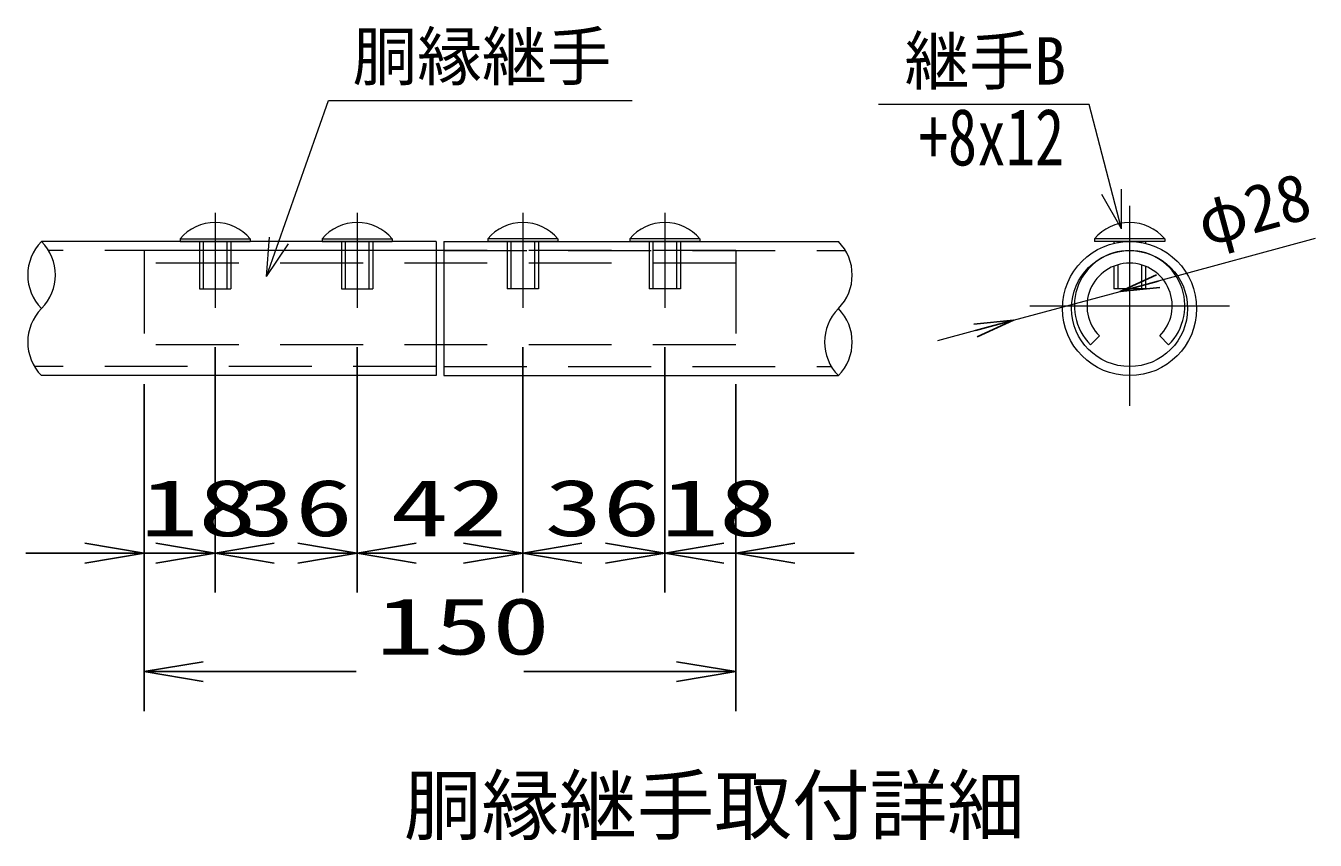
# Model space of a CAD drawing. Units: millimetres, scale not verified. Extents: x -4200 to 4200, y -2970 to 2970.
# Drawn here: x 1284 to 2592, y -1246 to -421 of the extents above; entities that cross this region are included whole.
import ezdxf
from ezdxf.enums import TextEntityAlignment as Align

# ---------------------------------------------------------------- set-up
doc = ezdxf.new("R2010")
doc.units = ezdxf.units.MM
doc.header["$LTSCALE"] = 10
doc.linetypes.add('USER2', pattern=[50.5, 30, -9, 2.5, -9])
doc.linetypes.add('USER3', pattern=[12.6, 8.4, -4.2])
for name, color, linetype, lineweight in [('0-4_D-STR-DIM', 7, 'Continuous', 13), ('0-A_D-STR-TXT', 7, 'Continuous', 13), ('0-D_3', 3, 'Continuous', 13), ('0-E_26', 2, 'USER2', 13), ('0-F_1', 1, 'Continuous', 9), ('1-0_27', 7, 'Continuous', 13), ('1-1_28', 7, 'Continuous', 13)]:
    doc.layers.add(name, color=color, linetype=linetype, lineweight=lineweight)
doc.layers.add('0-5_0', color=7, linetype='Continuous')
doc.layers.add('1-5_24', color=7, linetype='Continuous')
doc.styles.add('ＭＳ ゴシック', font='')
doc.styles.get('ＭＳ ゴシック').set_extended_font_data('MS Gothic')

# ---------------------------------------------------------------- blocks, each defined once
blk = doc.blocks.new('_Open')
at = {"layer": '0-5_0'}
blk.add_line((-10, 1.667), (0, 0), dxfattribs=at)
blk.add_lwpolyline([(-10, -1.667), (0, 0), (-10, 0)], dxfattribs=at)

msp = doc.modelspace()

# ---------------------------------------------------------------- linework, layer by layer
at = {"layer": '0-4_D-STR-DIM'}
for p, q in [((2591.88, -636.33), (2432.69, -679.34)), ((2285.96, -719), (2394.08, -689.78)), ((2247.34, -729.43), (2208.73, -739.87))]:
    msp.add_line(p, q, dxfattribs=at)
at = {"layer": '0-D_3'}
for p, q in [((1440.75, -636.41), (1511.95, -636.41)), ((1440.75, -636.41), (1440.75, -639.19)), ((1440.75, -639.19), (1511.95, -639.19)), ((1511.95, -636.41), (1511.95, -639.19)), ((1584.75, -636.41), (1655.95, -636.41)), ((1584.75, -636.41), (1584.75, -639.19)), ((1584.75, -639.19), (1655.95, -639.19)), ((1655.95, -636.41), (1655.95, -639.19)), ((1823.95, -636.41), (1752.75, -636.41)), ((1752.75, -636.41), (1752.75, -639.19)), ((1823.95, -639.19), (1752.75, -639.19)), ((1823.95, -636.41), (1823.95, -639.19)), ((1967.95, -636.41), (1896.75, -636.41)), ((1896.75, -636.41), (1896.75, -639.19)), ((1967.95, -639.19), (1896.75, -639.19)), ((1967.95, -636.41), (1967.95, -639.19)), ((2439.26, -636.41), (2368.06, -636.41)), ((2368.06, -636.41), (2368.06, -639.19)), ((2439.26, -639.19), (2368.06, -639.19)), ((2387.66, -639.19), (2387.66, -641.1)), ((2391.66, -639.19), (2391.66, -640.26)), ((2415.66, -639.19), (2415.66, -640.26)), ((2419.66, -639.19), (2419.66, -641.1)), ((2439.26, -636.41), (2439.26, -639.19)), ((2387.66, -664.26), (2387.66, -687.19)), ((2391.66, -662.89), (2391.66, -687.19)), ((2415.66, -662.89), (2415.66, -687.19)), ((2419.66, -664.26), (2419.66, -687.19)), ((2419.66, -687.19), (2387.66, -687.19)), ((2373.11, -734.94), (2364.06, -743.99)), ((2434.21, -734.94), (2443.26, -743.99))]:
    msp.add_line(p, q, dxfattribs=at)
at = {"layer": '0-D_3', "linetype": 'USER3'}
for p, q in [((1460.35, -639.19), (1460.35, -687.19)), ((1464.35, -639.19), (1464.35, -687.19)), ((1488.35, -639.19), (1488.35, -687.19)), ((1492.35, -639.19), (1492.35, -687.19)), ((1604.35, -639.19), (1604.35, -687.19)), ((1608.35, -639.19), (1608.35, -687.19)), ((1632.35, -639.19), (1632.35, -687.19)), ((1636.35, -639.19), (1636.35, -687.19)), ((1772.35, -639.19), (1772.35, -687.19)), ((1776.35, -639.19), (1776.35, -687.19)), ((1800.35, -639.19), (1800.35, -687.19)), ((1804.35, -639.19), (1804.35, -687.19)), ((1916.35, -639.19), (1916.35, -687.19)), ((1920.35, -639.19), (1920.35, -687.19)), ((1944.35, -639.19), (1944.35, -687.19)), ((1948.35, -639.19), (1948.35, -687.19)), ((1404.35, -648.39), (1404.35, -743.99)), ((2004.35, -648.39), (1404.35, -648.39)), ((2004.35, -648.39), (2004.35, -743.99)), ((2004.35, -661.19), (1404.35, -661.19)), ((1460.35, -687.19), (1492.35, -687.19)), ((1604.35, -687.19), (1636.35, -687.19)), ((1804.35, -687.19), (1772.35, -687.19)), ((1948.35, -687.19), (1916.35, -687.19)), ((2004.35, -743.99), (1404.35, -743.99))]:
    msp.add_line(p, q, dxfattribs=at)
at = {"layer": '0-D_3'}
for centre, radius, start, end in [((1476.35, -666.79), 46.8, 40.47549, 139.52451), ((1620.35, -666.79), 46.8, 40.47549, 139.52451), ((1788.35, -666.79), 46.8, 40.47549, 139.52451), ((1932.35, -666.79), 46.8, 40.47549, 139.52451), ((2403.66, -666.79), 46.8, 40.47549, 139.52451), ((2403.66, -704.39), 56, 315, 225), ((2403.66, -704.39), 43.2, 315, 225)]:
    msp.add_arc(centre, radius, start, end, dxfattribs=at)
at = {"layer": '0-E_26'}
for p, q in [((1476.35, -610.05), (1476.35, -706.48)), ((1620.35, -610.05), (1620.35, -706.48)), ((1788.35, -610.05), (1788.35, -706.48)), ((1932.35, -610.05), (1932.35, -706.48)), ((2403.66, -603.13), (2403.66, -805.65)), ((2302.4, -704.39), (2504.92, -704.39))]:
    msp.add_line(p, q, dxfattribs=at)
at = {"layer": '0-F_1'}
for p, q in [((1700.35, -639.19), (1300.35, -639.19)), ((1700.35, -639.19), (1700.35, -775.19)), ((1708.35, -639.19), (1708.35, -775.19)), ((1708.35, -639.19), (2108.35, -639.19)), ((1700.35, -775.19), (1300.35, -775.19)), ((1708.35, -775.19), (2108.35, -775.19))]:
    msp.add_line(p, q, dxfattribs=at)
at = {"layer": '0-F_1', "linetype": 'USER3'}
for p, q in [((1700.35, -648.39), (1307.51, -648.39)), ((1708.35, -648.39), (2115.51, -648.39)), ((1700.35, -765.99), (1293.19, -765.99)), ((1708.35, -765.99), (2101.19, -765.99))]:
    msp.add_line(p, q, dxfattribs=at)
at = {"layer": '0-F_1'}
for radius in [68, 58.8]:
    msp.add_circle((2403.66, -707.19), radius, dxfattribs=at)
at = {"layer": '1-0_27', "lineweight": 25}
for p, q in [((1476.35, -746.48), (1476.35, -995.19)), ((1476.35, -746.48), (1476.35, -995.19)), ((1620.35, -746.48), (1620.35, -995.19)), ((1620.35, -746.48), (1620.35, -995.19)), ((1788.35, -746.48), (1788.35, -995.19)), ((1788.35, -746.48), (1788.35, -995.19)), ((1932.35, -746.48), (1932.35, -995.19)), ((1932.35, -746.48), (1932.35, -995.19)), ((1404.35, -783.99), (1404.35, -995.19)), ((1404.35, -783.99), (1404.35, -1115.19)), ((2004.35, -783.99), (2004.35, -995.19)), ((2004.35, -783.99), (2004.35, -1115.19)), ((1344.35, -955.19), (1284.35, -955.19)), ((1416.35, -955.19), (1356.35, -955.19)), ((1476.35, -955.19), (1404.35, -955.19)), ((1620.35, -955.19), (1476.35, -955.19)), ((1560.35, -955.19), (1500.35, -955.19)), ((1536.35, -955.19), (1596.35, -955.19)), ((1788.35, -955.19), (1620.35, -955.19)), ((1728.35, -955.19), (1668.35, -955.19)), ((1680.35, -955.19), (1740.35, -955.19)), ((1932.35, -955.19), (1788.35, -955.19)), ((1872.35, -955.19), (1812.35, -955.19)), ((1848.35, -955.19), (1908.35, -955.19)), ((2004.35, -955.19), (1932.35, -955.19)), ((1992.35, -955.19), (2052.35, -955.19)), ((2064.35, -955.19), (2124.35, -955.19)), ((1464.35, -1075.19), (1619.35, -1075.19)), ((1944.35, -1075.19), (1789.35, -1075.19))]:
    msp.add_line(p, q, dxfattribs=at)
at = {"layer": '1-0_27'}
for centre, start, end in [((1334.57, -673.19), 135.18146, 224.81854), ((1266.13, -673.19), 315.18146, 44.81854), ((2074.13, -673.19), 315.18146, 44.81854), ((1334.57, -741.19), 135.18146, 224.81854), ((2142.57, -741.19), 135.18146, 224.81854), ((2074.13, -741.19), 315.18146, 44.81854)]:
    msp.add_arc(centre, 48.24, start, end, dxfattribs=at)
at = {"layer": '1-1_28'}
for p, q in [((2395.31, -626.21), (2395.61, -586.21)), ((2395.31, -626.21), (2375.57, -591.42)), ((1528.29, -674.55), (1531.39, -634.67)), ((1528.29, -674.55), (1550.91, -641.57))]:
    msp.add_line(p, q, dxfattribs=at)
for points in [[(1528.29, -674.55), (1591.22, -496.27), (1899.25, -496.27)], [(2395.31, -626.21), (2362.53, -500.15), (2149.17, -500.15)]]:
    msp.add_lwpolyline(points, dxfattribs=at)

# ---------------------------------------------------------------- block references
at = {"layer": '0-4_D-STR-DIM', "xscale": 4, "yscale": 4}
for p, rotation in [((2394.08, -689.78), 195.12217), ((2285.96, -719), 15.12217)]:
    msp.add_blockref('_Open', p, dxfattribs=dict(at, rotation=rotation))
at = {"layer": '1-0_27', "xscale": 6, "yscale": 6}
for p in [(1404.35, -955.19), (1476.35, -955.19), (1620.35, -955.19), (1788.35, -955.19), (1932.35, -955.19), (2004.35, -1075.19)]:
    msp.add_blockref('_Open', p, dxfattribs=at)
at = {"layer": '1-0_27', "xscale": 6, "yscale": 6, "rotation": 180}
for p in [(1476.35, -955.19), (1620.35, -955.19), (1788.35, -955.19), (1932.35, -955.19), (2004.35, -955.19), (1404.35, -1075.19)]:
    msp.add_blockref('_Open', p, dxfattribs=at)

# ---------------------------------------------------------------- texts
at = {"layer": '0-4_D-STR-DIM', "style": 'ＭＳ ゴシック'}
msp.add_text('φ28', height=48.09, rotation=15.122, dxfattribs=at).set_placement((2483.76, -658.55), align=Align.BOTTOM_LEFT)
at = {"layer": '0-A_D-STR-TXT', "style": 'ＭＳ ゴシック'}
for s, p in [('胴縁継手', (1615.69, -490.05)), ('継手B', (2175.48, -494.57))]:
    msp.add_text(s, height=48.09, dxfattribs=at).set_placement(p, align=Align.BOTTOM_LEFT)
at = {"layer": '1-0_27', "style": 'ＭＳ ゴシック', "width": 1.5}
for s, p in [('18', (1400.35, -955.29)), ('36', (1498.35, -955.29)), ('42', (1654.35, -955.29)), ('36', (1810.35, -955.29)), ('18', (1928.35, -955.29)), ('150', (1639.35, -1075.29))]:
    msp.add_text(s, height=57.7, dxfattribs=at).set_placement(p, align=Align.BOTTOM_LEFT)
at = {"layer": '1-1_28', "style": 'ＭＳ ゴシック', "width": 0.75}
msp.add_text('+8x12', height=57.7, dxfattribs=at).set_placement((2190.07, -579.37), align=Align.BOTTOM_LEFT)
at = {"layer": '1-5_24', "style": 'ＭＳ ゴシック'}
msp.add_text('胴縁継手取付詳細', height=57.7, dxfattribs=at).set_placement((1667.77, -1257.02), align=Align.BOTTOM_LEFT)

doc.saveas('drawing.dxf')
